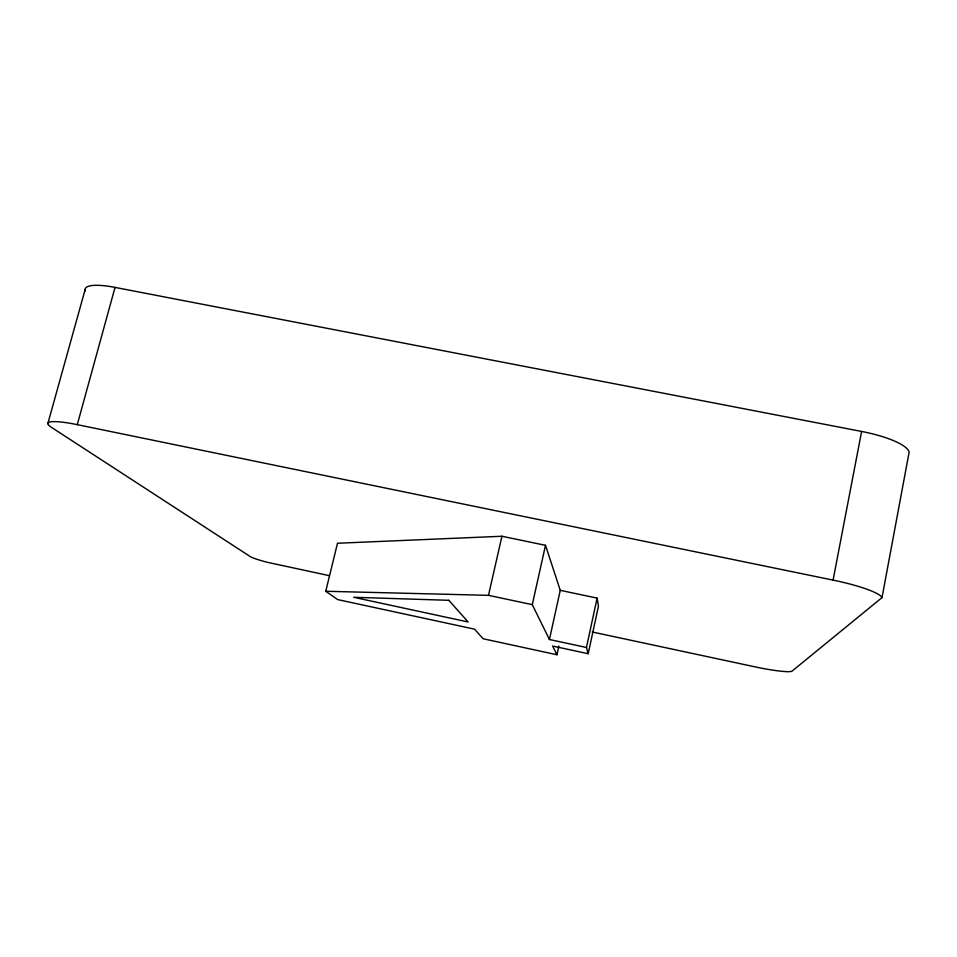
<?xml version="1.0" encoding="UTF-8"?>
<svg xmlns="http://www.w3.org/2000/svg" width="957" height="957" viewBox="0 0 957 957"><rect width="100%" height="100%" fill="white"/><g stroke="black" fill="none" stroke-linecap="round" stroke-linejoin="round"><path stroke-width="1.44" d="M592.204 631.979L754.391 666.718A35.002 3.696 11.7 0 0 792.097 671.084L882.019 597.599L909.15 452.099A56.2 14.176 9.5 0 0 861.611 431.451L115.031 287.399A46.63 10.826 16.7 0 0 85.424 290.856M882.019 597.599A57.037 9.139 10.8 0 0 833.08 580.109L861.611 431.451M556.926 654.755L552.644 646.047L588.196 653.727L586.45 647.482L597.12 598.113L560.252 590.325L545.502 545.311L501.923 536.255L337.486 543.253L325.751 591.27L337.677 599.584L474.564 629.168L483.118 638.75L556.926 654.755L558.828 646.107M588.196 653.727L598.436 606.283L597.12 598.113M586.45 647.482L549.426 639.503L560.252 590.325M549.426 639.503L532.283 604.657L545.502 545.311M325.751 591.27L488.489 595.338L501.923 536.255M329.22 575.635L267.757 562.393A21.114 2.153 13.7 0 1 250.244 556.567L51.271 427.229A47.288 6.962 15.2 0 1 77.278 424.657L115.031 287.399M47.85 423.556L85.209 289.313M77.278 424.657L833.08 580.109M488.489 595.338L532.283 604.657M448.809 600.302L353.612 597.276L468.14 621.978L448.809 600.302"/></g></svg>
